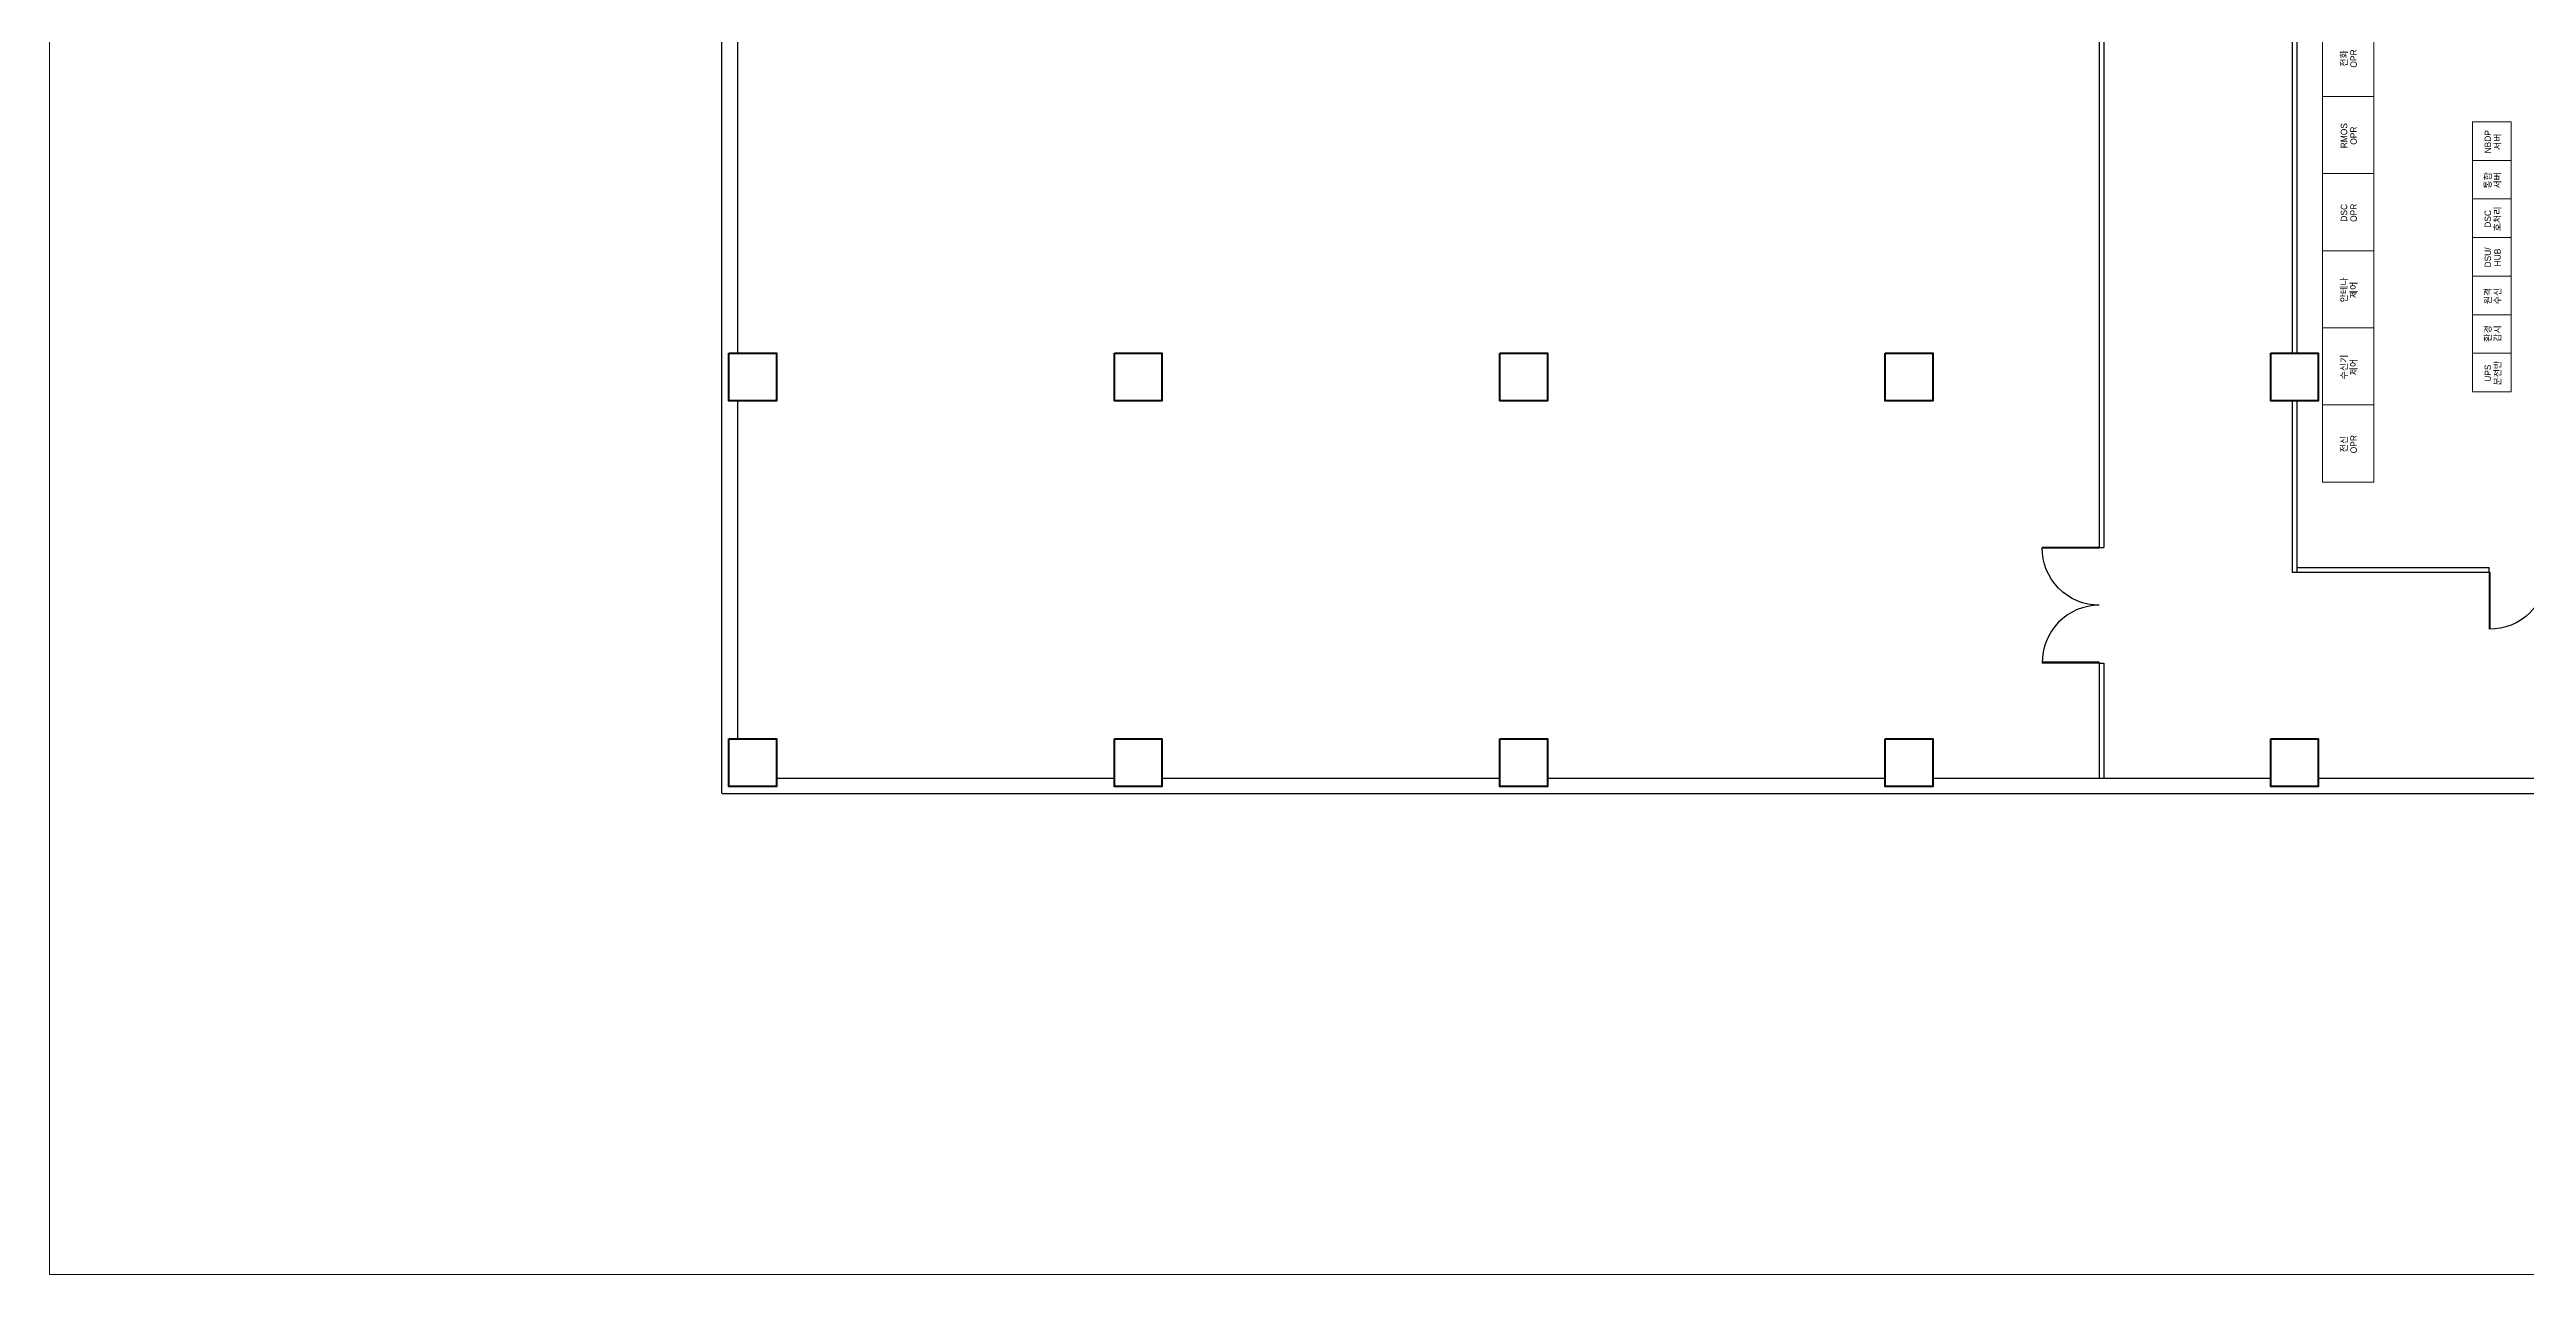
# Model space of a CAD drawing. Extents: x 947270 to 1005462, y 383233 to 423157.
# Drawn here: x 947270 to 985824, y 383233 to 402290 of the extents above; entities that cross this region are included whole.
import ezdxf
from ezdxf.enums import TextEntityAlignment as Align

# ---------------------------------------------------------------- set-up
doc = ezdxf.new("R2010")
doc.units = 0
doc.header["$LTSCALE"] = 150
doc.header["$MEASUREMENT"] = 0
doc.layers.get('0').update_dxf_attribs({"linetype": 'CONTINUOUS'})
for name, color, linetype, lineweight in [('arch', 9, 'CONTINUOUS', 20), ('DIM', 1, 'CONTINUOUS', 18), ('장비', 2, 'CONTINUOUS', 20)]:
    doc.layers.add(name, color=color, linetype=linetype, lineweight=lineweight)
doc.styles.add('돋움', font='')
doc.styles.get('돋움').set_extended_font_data('Dotum')

# ---------------------------------------------------------------- blocks, each defined once
blk = doc.blocks.new('A$C18BE6784')
at = {"layer": 'arch', "color": 8, "lineweight": -3}
for p, q in [((-900, -28), (-900, -917)), ((-888, -28), (-888, -917)), ((888, -28), (888, -917)), ((900, -28), (900, -917))]:
    blk.add_line(p, q, dxfattribs=at)
for points in [[(-900, -28), (-888, -28)], [(900, -28), (888, -28)]]:
    blk.add_lwpolyline(points, dxfattribs=at)
at = {"layer": 'arch', "color": 8, "lineweight": -3, "extrusion": (0, 0, -1)}
blk.add_ellipse((-888, -28), major_axis=(628, -628), ratio=1, start_param=5.497738, end_param=7.081894, dxfattribs=at)
at = {"layer": 'arch', "color": 8, "lineweight": -3}
blk.add_ellipse((888, -28), major_axis=(-876, 145), ratio=1, start_param=0.164071, end_param=1.748227, dxfattribs=at)
blk = doc.blocks.new('A$C44D83544')
at = {"layer": 'arch', "color": 8, "linetype": 'Continuous', "lineweight": 60}
blk.add_lwpolyline([(-74, 70), (666, 70), (666, -670), (-74, -670)], close=True, dxfattribs=at)

msp = doc.modelspace()

# ---------------------------------------------------------------- linework, layer by layer
at = {"color": 8, "linetype": 'Continuous', "lineweight": -3, "elevation": -0.1}
msp.add_lwpolyline([(985242.3, 394160.1), (985242.2, 394230)], dxfattribs=at)
at = {"layer": 'arch', "color": 8, "linetype": 'Continuous', "lineweight": -3}
for points, elevation in [([(957734.3, 390715.1), (957734.3, 415675.1)], -0.5), ([(979174.3, 403160.1), (979174.3, 394545.1)], -0.5), ([(979244.3, 403230.1), (979244.3, 394545.1)], -0.5), ([(982179.3, 394160.1), (985254.3, 394160.1)], -0.9), ([(982249.3, 394230.1), (985242.3, 394230)], -0.4), ([(979174.3, 392745.1), (979174.3, 390955.1)], -0.5), ([(979244.3, 392745.1), (979244.3, 390955.1)], -0.5), ([(957738.5, 390715.1), (988596.3, 390715.1)], -0.5)]:
    msp.add_lwpolyline(points, dxfattribs=dict(at, elevation=elevation))
for points in [[(957978.5, 402825.1), (957978.5, 397565.1)], [(982179.3, 402825.1), (982179.3, 397565.1)], [(982249.3, 402825.1), (982249.3, 397565.1)], [(957978.5, 396825.1), (957978.5, 391565.1)], [(982179.3, 396825.1), (982179.3, 394160.1)], [(982249.3, 396825.1), (982249.3, 394160.1)], [(979174.3, 394545.1), (979244.3, 394545.1)], [(979174.3, 392745.1), (979244.3, 392745.1)], [(958584.3, 390955.1), (963844.3, 390955.1)], [(964584.3, 390955.1), (969844.3, 390955.1)], [(970584.3, 390955.1), (975844.3, 390955.1)], [(976584.3, 390955.1), (981844.3, 390955.1)], [(982584.3, 390955.1), (987844.3, 390955.1)]]:
    msp.add_lwpolyline(points, dxfattribs=at)
at = {"layer": 'DIM', "color": 2, "linetype": 'Continuous'}
msp.add_lwpolyline([(947270, 423157), (1005461.5, 423157), (1005461.5, 383233.2), (947270, 383233.2)], close=True, dxfattribs=at)
at = {"layer": '장비', "color": 8, "linetype": 'Continuous'}
for points in [[(982649.3, 402760.1), (983449.3, 402760.1), (983449.3, 401560.1), (982649.3, 401560.1)], [(982649.3, 401560.1), (983449.3, 401560.1), (983449.3, 400360.1), (982649.3, 400360.1)], [(984984.3, 401165.1), (985584.3, 401165.1), (985584.3, 400565.1), (984984.3, 400565.1)], [(982649.3, 400360.1), (983449.3, 400360.1), (983449.3, 399160.1), (982649.3, 399160.1)], [(984984.3, 400565.1), (985584.3, 400565.1), (985584.3, 399965.1), (984984.3, 399965.1)], [(984984.3, 399965.1), (985584.3, 399965.1), (985584.3, 399365.1), (984984.3, 399365.1)], [(982649.3, 399160.1), (983449.3, 399160.1), (983449.3, 397960.1), (982649.3, 397960.1)], [(984984.3, 399365.1), (985584.3, 399365.1), (985584.3, 398765.1), (984984.3, 398765.1)], [(984984.3, 398765.1), (985584.3, 398765.1), (985584.3, 398165.1), (984984.3, 398165.1)], [(982649.3, 397960.1), (983449.3, 397960.1), (983449.3, 396760.1), (982649.3, 396760.1)], [(984984.3, 398165.1), (985584.3, 398165.1), (985584.3, 397565.1), (984984.3, 397565.1)], [(984984.3, 397565.1), (985584.3, 397565.1), (985584.3, 396965.1), (984984.3, 396965.1)], [(982649.3, 396760.1), (983449.3, 396760.1), (983449.3, 395560.1), (982649.3, 395560.1)]]:
    msp.add_lwpolyline(points, close=True, dxfattribs=at)

# ---------------------------------------------------------------- block references
at = {"layer": 'arch', "color": 8, "linetype": 'Continuous', "lineweight": -3}
for name, p in [('A$C44D83544', (957918.4, 397495.1)), ('A$C44D83544', (963918.4, 397495.1)), ('A$C44D83544', (969918.4, 397495.1)), ('A$C44D83544', (975918.4, 397495.1)), ('A$C44D83544', (981918.4, 397495.1)), ('A$C18BE6784', (986142.3, 394188.5, -0.1)), ('A$C44D83544', (957918.4, 391495.1)), ('A$C44D83544', (963918.4, 391495.1)), ('A$C44D83544', (969918.4, 391495.1)), ('A$C44D83544', (975918.4, 391495.1)), ('A$C44D83544', (981918.4, 391495.1))]:
    msp.add_blockref(name, p, dxfattribs=at)
at = {"layer": 'arch', "color": 8, "linetype": 'Continuous', "lineweight": -3, "rotation": 270}
msp.add_blockref('A$C18BE6784', (979202.7, 393645.1), dxfattribs=at)

# ---------------------------------------------------------------- texts
at = {"layer": '장비', "color": 7, "linetype": 'Continuous', "style": '돋움'}
for s, p in [('전화', (982983.7, 402150.5)), ('OPR', (983133.7, 402150.5)), ('RMOS', (982983.7, 400950.5)), ('OPR', (983133.7, 400950.5)), ('DSC', (982983.7, 399750.5)), ('OPR', (983133.7, 399750.5)), ('안테나', (982983.7, 398550.5)), ('제어', (983133.7, 398550.5)), ('수신기', (982983.7, 397350.5)), ('제어', (983133.7, 397350.5)), ('전신', (982983.7, 396150.5)), ('OPR', (983133.7, 396150.5))]:
    msp.add_text(s, height=100, rotation=90, dxfattribs=at).set_placement(p, align=Align.MIDDLE_CENTER)
at = {"layer": '장비', "color": 7, "lineweight": 30, "style": '돋움'}
for s, p in [('NBDP', (985222.6, 400855.4)), ('서버', (985372.6, 400855.4)), ('통합', (985222.6, 400255.4)), ('서버', (985372.6, 400255.4)), ('호처리', (985372.6, 399655.4)), ('DSC', (985222.6, 399655.4)), ('DSU/', (985222.6, 399055.4)), ('HUB', (985372.6, 399055.4)), ('원격', (985222.6, 398455.4)), ('수신', (985372.6, 398455.4)), ('환경', (985222.6, 397871.8)), ('감시', (985372.6, 397871.8)), ('UPS', (985222.6, 397255.4)), ('분전반', (985372.6, 397255.4))]:
    msp.add_text(s, height=100, rotation=90, dxfattribs=at).set_placement(p, align=Align.MIDDLE_CENTER)

doc.saveas('drawing.dxf')
